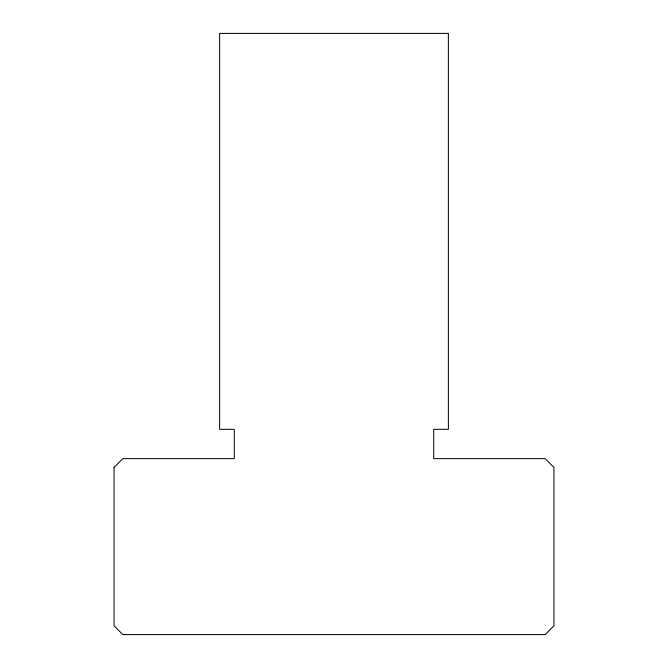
<?xml version="1.0" encoding="UTF-8"?>
<svg xmlns="http://www.w3.org/2000/svg" width="668" height="668" viewBox="0 0 668 668"><rect width="100%" height="100%" fill="white"/><g stroke="black" fill="none" stroke-linecap="round" stroke-linejoin="round"><path stroke-width="1" d="M114.053 467.433L114.053 625.799L122.845 634.6L545.155 634.6L553.947 625.799L553.947 467.433L545.155 458.64L433.707 458.64L433.707 429.315L448.378 429.315L448.378 33.4L219.622 33.4L219.622 429.315L234.293 429.315L234.293 458.64L122.845 458.64L114.053 467.433"/></g></svg>
